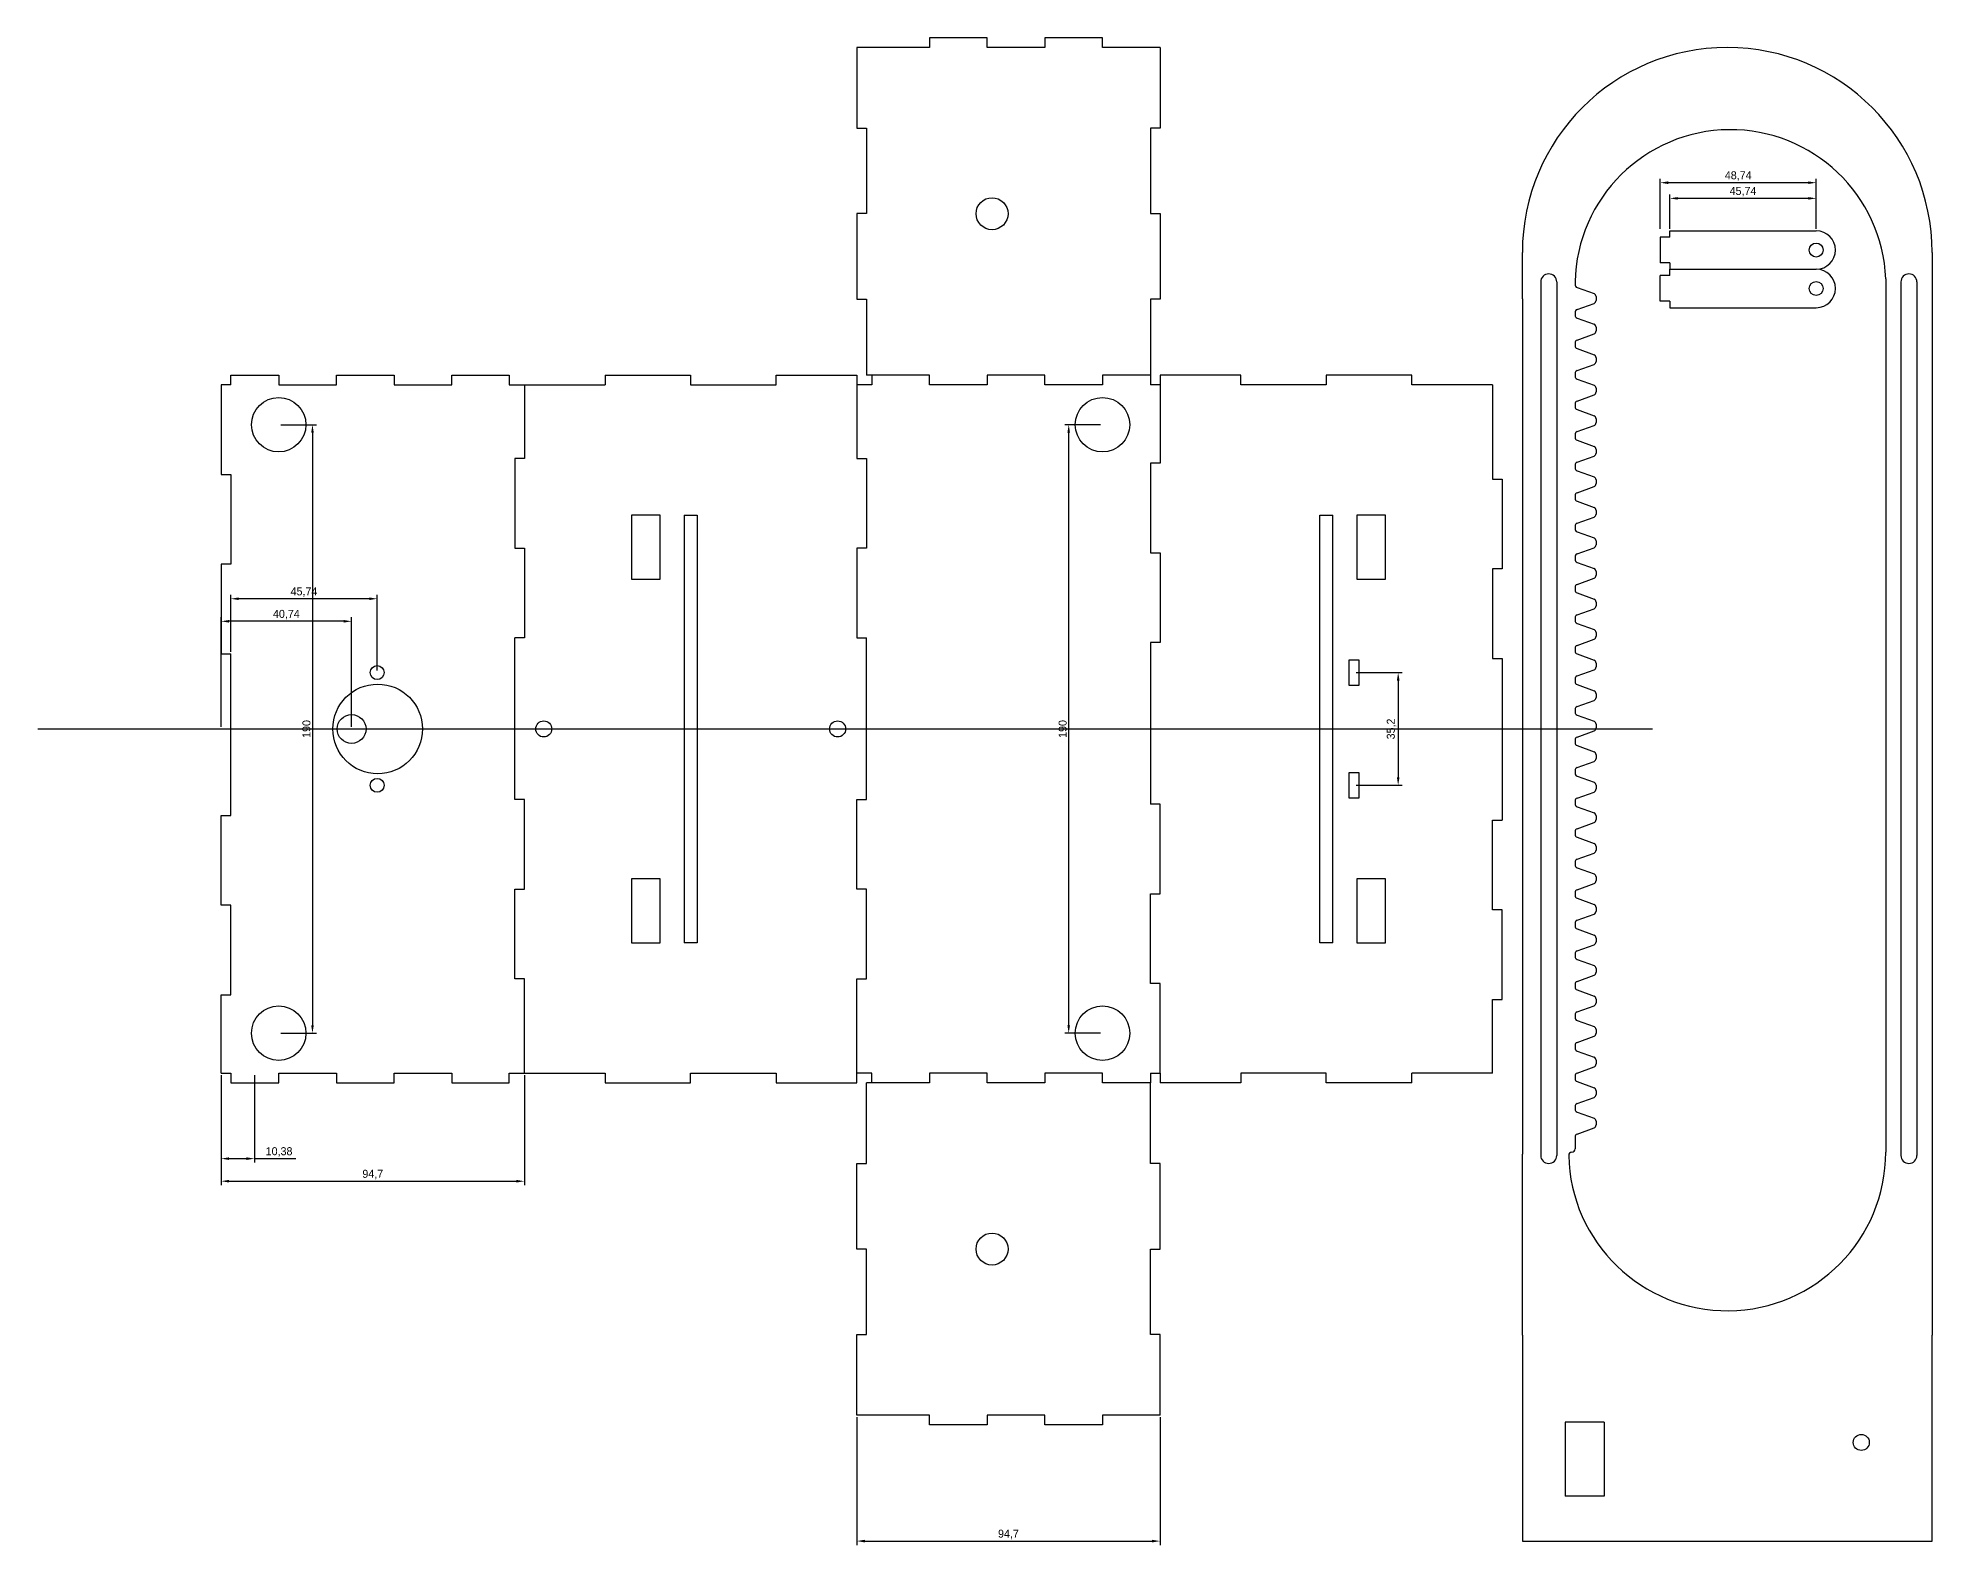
# Model space of a CAD drawing. Header units: millimetres. Extents: x -96 to 4714, y -506 to 1656.
# Drawn here: x 4122 to 4714, y 1185 to 1656 of the extents above; entities that cross this region are included whole.
import ezdxf

# ---------------------------------------------------------------- set-up
doc = ezdxf.new("R2010")
doc.units = ezdxf.units.MM
doc.layers.add('Capa1', color=3, linetype='Continuous')
doc.layers.add('Capa2', color=1, linetype='Continuous')
doc.dimstyles.new('ISO-25', dxfattribs={"dimtxt": 2.5, "dimasz": 2.5, "dimexe": 1.25, "dimexo": 0.625, "dimtad": 1, "dimtxsty": 'Standard', "dimcen": 2.5, "dimadec": 0, "dimazin": 0, "dimtfac": 1, "dimtmove": 0, "dimatfit": 3, "dimfxl": 1, "dimarcsym": 0})

# ---------------------------------------------------------------- blocks, each defined once
blk = doc.blocks.new('*U2')
at = {"layer": 'Capa2'}
for p, q in [((-3.04, -2.63), (-1.12, 2.63)), ((-0.18, 3.29), (0.97, 3.29)), ((3.83, -2.63), (1.91, 2.63)), ((-4.77, -3.29), (-3.98, -3.29))]:
    blk.add_line(p, q, dxfattribs=at)
for centre, start, end in [((-0.18, 2.29), 90, 160), ((0.97, 2.29), 20, 90), ((-3.98, -2.29), 270, 340), ((4.77, -2.29), 200, 270)]:
    blk.add_arc(centre, 1, start, end, dxfattribs=at)
blk = doc.blocks.new('*U3')
at = {"layer": 'Capa2', "color": 0, "linetype": 'ByBlock', "lineweight": -2, "transparency": 16777216}
for p in [(0, 0), (9.5369, 0), (19.0738, 0), (28.6107, 0), (38.1476, 0), (47.6845, 0), (57.2214, 0), (66.7583, 0), (76.2952, 0), (85.8321, 0), (95.369, 0), (104.9059, 0), (114.4428, 0), (123.9797, 0), (133.5166, 0), (143.0535, 0), (152.5904, 0), (162.1273, 0), (171.6642, 0), (181.2011, 0), (190.738, 0), (200.2749, 0), (209.8118, 0), (219.3487, 0), (228.8856, 0), (238.4225, 0), (247.9594, 0), (257.4963, 0)]:
    blk.add_blockref('*U2', p, dxfattribs=at)
blk = doc.blocks.new('*D31')
at = {"layer": 'Capa1', "color": 0, "lineweight": -2, "transparency": 16777216}
for p, q in [((4198.21, 1534.88), (4209.39, 1534.88)), ((4208.14, 1532.38), (4208.14, 1347.38)), ((4198.21, 1344.88), (4209.39, 1344.88))]:
    blk.add_line(p, q, dxfattribs=at)
at = {"layer": 'Capa1', "color": 0, "transparency": 16777216}
for points in [[(4207.72, 1532.38), (4208.55, 1532.38), (4208.14, 1534.88)], [(4207.72, 1347.38), (4208.55, 1347.38), (4208.14, 1344.88)]]:
    blk.add_solid(points, dxfattribs=at)
at = {"layer": 'Defpoints', "color": 0, "transparency": 16777216}
for p in [(4197.59, 1534.88), (4197.59, 1344.88), (4208.14, 1344.88)]:
    blk.add_point(p, dxfattribs=at)
at = {"layer": 'Capa1', "color": 0, "transparency": 16777216, "insert": (4206.26, 1439.88), "char_height": 2.5, "attachment_point": 5, "rotation": 90}
blk.add_mtext('190', dxfattribs=at)
blk = doc.blocks.new('*D32')
at = {"layer": 'Capa1', "color": 0, "lineweight": -2, "transparency": 16777216}
for p, q in [((4454.28, 1534.88), (4443.11, 1534.88)), ((4444.36, 1347.38), (4444.36, 1532.38)), ((4454.28, 1344.88), (4443.11, 1344.88))]:
    blk.add_line(p, q, dxfattribs=at)
at = {"layer": 'Capa1', "color": 0, "transparency": 16777216}
for points in [[(4443.94, 1532.38), (4444.77, 1532.38), (4444.36, 1534.88)], [(4443.94, 1347.38), (4444.77, 1347.38), (4444.36, 1344.88)]]:
    blk.add_solid(points, dxfattribs=at)
at = {"layer": 'Defpoints', "color": 0, "transparency": 16777216}
for p in [(4444.36, 1534.88), (4454.91, 1534.88), (4454.91, 1344.88)]:
    blk.add_point(p, dxfattribs=at)
at = {"layer": 'Capa1', "color": 0, "transparency": 16777216, "insert": (4442.48, 1439.88), "char_height": 2.5, "attachment_point": 5, "rotation": 90}
blk.add_mtext('190', dxfattribs=at)
blk = doc.blocks.new('*D35')
at = {"layer": 'Capa1', "color": 0, "lineweight": -2, "transparency": 16777216}
for p, q in [((4534.12, 1457.48), (4548.52, 1457.48)), ((4547.27, 1454.98), (4547.27, 1424.78)), ((4534.12, 1422.28), (4548.52, 1422.28))]:
    blk.add_line(p, q, dxfattribs=at)
at = {"layer": 'Capa1', "color": 0, "transparency": 16777216}
for points in [[(4546.86, 1454.98), (4547.69, 1454.98), (4547.27, 1457.48)], [(4546.86, 1424.78), (4547.69, 1424.78), (4547.27, 1422.28)]]:
    blk.add_solid(points, dxfattribs=at)
at = {"layer": 'Defpoints', "color": 0, "transparency": 16777216}
for p in [(4533.49, 1457.48), (4533.49, 1422.28), (4547.27, 1422.28)]:
    blk.add_point(p, dxfattribs=at)
at = {"layer": 'Capa1', "color": 0, "transparency": 16777216, "insert": (4545.19, 1439.88), "char_height": 2.5, "attachment_point": 5, "rotation": 90}
blk.add_mtext('35,2', dxfattribs=at)
blk = doc.blocks.new('*D39')
at = {"layer": 'Capa1', "color": 0, "lineweight": -2, "transparency": 16777216}
for p, q in [((4182.61, 1464.01), (4182.61, 1481.79)), ((4225.85, 1480.54), (4185.11, 1480.54)), ((4228.35, 1458.11), (4228.35, 1481.79))]:
    blk.add_line(p, q, dxfattribs=at)
at = {"layer": 'Capa1', "color": 0, "transparency": 16777216}
for points in [[(4185.11, 1480.95), (4185.11, 1480.12), (4182.61, 1480.54)], [(4225.85, 1480.95), (4225.85, 1480.12), (4228.35, 1480.54)]]:
    blk.add_solid(points, dxfattribs=at)
at = {"layer": 'Defpoints', "color": 0, "transparency": 16777216}
for p in [(4182.61, 1480.54), (4182.61, 1463.38), (4228.35, 1457.48)]:
    blk.add_point(p, dxfattribs=at)
at = {"layer": 'Capa1', "color": 0, "transparency": 16777216, "insert": (4205.48, 1482.62), "char_height": 2.5, "attachment_point": 5}
blk.add_mtext('45,74', dxfattribs=at)
blk = doc.blocks.new('*D51')
at = {"layer": 'Capa1', "color": 0, "lineweight": -2, "transparency": 16777216}
for p, q in [((4179.61, 1331.76), (4179.61, 1297.41)), ((4274.32, 1331.76), (4274.32, 1297.41)), ((4182.11, 1298.66), (4271.82, 1298.66))]:
    blk.add_line(p, q, dxfattribs=at)
at = {"layer": 'Capa1', "color": 0, "transparency": 16777216}
for points in [[(4182.11, 1299.07), (4182.11, 1298.24), (4179.61, 1298.66)], [(4271.82, 1299.07), (4271.82, 1298.24), (4274.32, 1298.66)]]:
    blk.add_solid(points, dxfattribs=at)
at = {"layer": 'Defpoints', "color": 0, "transparency": 16777216}
for p in [(4179.61, 1332.38), (4274.32, 1332.38), (4274.32, 1298.66)]:
    blk.add_point(p, dxfattribs=at)
at = {"layer": 'Capa1', "color": 0, "transparency": 16777216, "insert": (4226.97, 1300.74), "char_height": 2.5, "attachment_point": 5}
blk.add_mtext('94,7', dxfattribs=at)
blk = doc.blocks.new('*D52')
at = {"layer": 'Capa1', "color": 0, "lineweight": -2, "transparency": 16777216}
for p, q in [((4378.18, 1224.96), (4378.18, 1185.03)), ((4472.88, 1224.96), (4472.88, 1185.03)), ((4380.68, 1186.28), (4470.38, 1186.28))]:
    blk.add_line(p, q, dxfattribs=at)
at = {"layer": 'Capa1', "color": 0, "transparency": 16777216}
for points in [[(4380.68, 1186.69), (4380.68, 1185.86), (4378.18, 1186.28)], [(4470.38, 1186.69), (4470.38, 1185.86), (4472.88, 1186.28)]]:
    blk.add_solid(points, dxfattribs=at)
at = {"layer": 'Defpoints', "color": 0, "transparency": 16777216}
for p in [(4378.18, 1225.58), (4472.88, 1225.58), (4472.88, 1186.28)]:
    blk.add_point(p, dxfattribs=at)
at = {"layer": 'Capa1', "color": 0, "transparency": 16777216, "insert": (4425.53, 1188.36), "char_height": 2.5, "attachment_point": 5}
blk.add_mtext('94,7', dxfattribs=at)
blk = doc.blocks.new('*D53')
at = {"layer": 'Capa1', "color": 0, "lineweight": -2, "transparency": 16777216}
for p, q in [((4179.61, 1331.76), (4179.61, 1304.46)), ((4189.99, 1331.76), (4189.99, 1304.46)), ((4182.11, 1305.71), (4187.49, 1305.71)), ((4189.99, 1305.71), (4202.91, 1305.71))]:
    blk.add_line(p, q, dxfattribs=at)
at = {"layer": 'Capa1', "color": 0, "transparency": 16777216}
for points in [[(4182.11, 1306.12), (4182.11, 1305.29), (4179.61, 1305.71)], [(4187.49, 1306.12), (4187.49, 1305.29), (4189.99, 1305.71)]]:
    blk.add_solid(points, dxfattribs=at)
at = {"layer": 'Defpoints', "color": 0, "transparency": 16777216}
for p in [(4179.61, 1332.38), (4189.99, 1332.38), (4189.99, 1305.71)]:
    blk.add_point(p, dxfattribs=at)
at = {"layer": 'Capa1', "color": 0, "transparency": 16777216, "insert": (4197.7, 1307.79), "char_height": 2.5, "attachment_point": 5}
blk.add_mtext('10,38', dxfattribs=at)
blk = doc.blocks.new('*D58')
at = {"layer": 'Capa1', "color": 0, "lineweight": -2, "transparency": 16777216}
for p, q in [((4179.61, 1440.51), (4179.61, 1474.75)), ((4217.85, 1473.5), (4182.11, 1473.5)), ((4220.35, 1440.51), (4220.35, 1474.75))]:
    blk.add_line(p, q, dxfattribs=at)
at = {"layer": 'Capa1', "color": 0, "transparency": 16777216}
for points in [[(4182.11, 1473.92), (4182.11, 1473.09), (4179.61, 1473.5)], [(4217.85, 1473.92), (4217.85, 1473.09), (4220.35, 1473.5)]]:
    blk.add_solid(points, dxfattribs=at)
at = {"layer": 'Defpoints', "color": 0, "transparency": 16777216}
for p in [(4179.61, 1473.5), (4179.61, 1439.88), (4220.35, 1439.88)]:
    blk.add_point(p, dxfattribs=at)
at = {"layer": 'Capa1', "color": 0, "transparency": 16777216, "insert": (4199.98, 1475.59), "char_height": 2.5, "attachment_point": 5}
blk.add_mtext('40,74', dxfattribs=at)
blk = doc.blocks.new('*D61')
at = {"layer": 'Capa1', "color": 0, "lineweight": -2, "transparency": 16777216}
for p, q in [((4629.11, 1596.06), (4629.11, 1611.71)), ((4675.35, 1610.46), (4631.61, 1610.46)), ((4677.85, 1596.06), (4677.85, 1611.71))]:
    blk.add_line(p, q, dxfattribs=at)
at = {"layer": 'Capa1', "color": 0, "transparency": 16777216}
for points in [[(4631.61, 1610.88), (4631.61, 1610.04), (4629.11, 1610.46)], [(4675.35, 1610.88), (4675.35, 1610.04), (4677.85, 1610.46)]]:
    blk.add_solid(points, dxfattribs=at)
at = {"layer": 'Defpoints', "color": 0, "transparency": 16777216}
for p in [(4629.11, 1610.46), (4629.11, 1595.43), (4677.85, 1595.43)]:
    blk.add_point(p, dxfattribs=at)
at = {"layer": 'Capa1', "color": 0, "transparency": 16777216, "insert": (4653.48, 1612.54), "char_height": 2.5, "attachment_point": 5}
blk.add_mtext('48,74', dxfattribs=at)
blk = doc.blocks.new('*D62')
at = {"layer": 'Capa1', "color": 0, "lineweight": -2, "transparency": 16777216}
for p, q in [((4632.11, 1596.06), (4632.11, 1606.82)), ((4675.35, 1605.57), (4634.61, 1605.57)), ((4677.85, 1596.06), (4677.85, 1606.82))]:
    blk.add_line(p, q, dxfattribs=at)
at = {"layer": 'Capa1', "color": 0, "transparency": 16777216}
for points in [[(4634.61, 1605.99), (4634.61, 1605.15), (4632.11, 1605.57)], [(4675.35, 1605.99), (4675.35, 1605.15), (4677.85, 1605.57)]]:
    blk.add_solid(points, dxfattribs=at)
at = {"layer": 'Defpoints', "color": 0, "transparency": 16777216}
for p in [(4632.11, 1605.57), (4632.11, 1595.43), (4677.85, 1595.43)]:
    blk.add_point(p, dxfattribs=at)
at = {"layer": 'Capa1', "color": 0, "transparency": 16777216, "insert": (4654.98, 1607.65), "char_height": 2.5, "attachment_point": 5}
blk.add_mtext('45,74', dxfattribs=at)

msp = doc.modelspace()

# ---------------------------------------------------------------- linework, layer by layer
at = {"layer": 'Capa1'}
msp.add_line((4122.362, 1439.881), (4626.699, 1439.881), dxfattribs=at)
at = {"layer": 'Capa1', "color": 2}
for centre, radius in [((4228.497, 1439.881), 14), ((4220.354, 1439.881), 4.5)]:
    msp.add_circle(centre, radius, dxfattribs=at)
at = {"layer": 'Capa2'}
for p, q in [((4378.176, 1652.678), (4378.176, 1627.509)), ((4400.88, 1652.678), (4378.176, 1652.678)), ((4418.88, 1655.678), (4400.88, 1655.678)), ((4400.88, 1655.678), (4400.88, 1652.678)), ((4418.88, 1652.678), (4418.88, 1655.678)), ((4436.88, 1652.678), (4418.88, 1652.678)), ((4454.88, 1655.678), (4436.88, 1655.678)), ((4436.88, 1655.678), (4436.88, 1652.678)), ((4454.88, 1652.678), (4454.88, 1655.678)), ((4472.88, 1652.678), (4454.88, 1652.678)), ((4472.88, 1652.678), (4472.88, 1627.509)), ((4378.176, 1627.509), (4381.176, 1627.509)), ((4381.176, 1627.509), (4381.176, 1600.809)), ((4469.88, 1627.509), (4469.88, 1600.809)), ((4472.88, 1627.509), (4469.88, 1627.509)), ((4378.176, 1600.809), (4378.176, 1574.11)), ((4381.176, 1600.809), (4378.176, 1600.809)), ((4469.88, 1600.809), (4472.88, 1600.809)), ((4472.88, 1600.809), (4472.88, 1574.11)), ((4632.107, 1593.432), (4629.107, 1593.432)), ((4629.107, 1593.432), (4629.107, 1585.432)), ((4632.107, 1595.432), (4677.847, 1595.432)), ((4632.107, 1593.432), (4632.107, 1595.432)), ((4586.053, 1574.173), (4586.053, 1588.678)), ((4714.053, 1588.678), (4714.053, 1250.61)), ((4632.107, 1585.432), (4629.107, 1585.432)), ((4632.107, 1581.432), (4629.107, 1581.432)), ((4629.107, 1573.432), (4629.107, 1581.432)), ((4632.107, 1585.432), (4632.107, 1583.432)), ((4632.107, 1583.432), (4677.847, 1583.432)), ((4632.107, 1581.432), (4632.107, 1583.432)), ((4699.583, 1580.443), (4699.583, 1307.743)), ((4378.176, 1574.11), (4381.176, 1574.11)), ((4381.176, 1574.11), (4381.176, 1550.381)), ((4469.88, 1574.11), (4469.88, 1547.381)), ((4472.88, 1574.11), (4469.88, 1574.11)), ((4586.053, 1574.173), (4586.053, 1307.14)), ((4591.788, 1579.464), (4591.788, 1306.722)), ((4596.788, 1579.464), (4596.788, 1306.722)), ((4704.318, 1579.464), (4704.318, 1306.722)), ((4709.318, 1579.464), (4709.318, 1306.722)), ((4632.107, 1573.432), (4629.107, 1573.432)), ((4632.107, 1573.432), (4632.107, 1571.432)), ((4632.107, 1571.432), (4677.847, 1571.432)), ((4182.614, 1550.381), (4197.614, 1550.381)), ((4182.614, 1547.381), (4182.614, 1550.381)), ((4197.614, 1550.381), (4197.614, 1547.381)), ((4215.614, 1547.381), (4215.614, 1550.381)), ((4215.614, 1550.381), (4233.614, 1550.381)), ((4233.614, 1550.381), (4233.614, 1547.381)), ((4251.614, 1547.381), (4251.614, 1550.381)), ((4251.614, 1550.381), (4269.614, 1550.381)), ((4269.614, 1550.381), (4269.614, 1548.881)), ((4299.548, 1550.381), (4299.548, 1547.381)), ((4299.548, 1550.381), (4326.247, 1550.381)), ((4326.247, 1550.381), (4326.247, 1547.381)), ((4352.946, 1547.381), (4352.946, 1550.381)), ((4352.946, 1550.381), (4378.176, 1550.381)), ((4378.176, 1550.381), (4378.176, 1524.381)), ((4382.88, 1550.381), (4381.176, 1550.381)), ((4400.88, 1550.381), (4382.88, 1550.381)), ((4382.88, 1550.381), (4382.88, 1548.881)), ((4400.88, 1547.381), (4400.88, 1550.381)), ((4436.88, 1550.381), (4418.88, 1550.381)), ((4418.88, 1550.381), (4418.88, 1547.381)), ((4436.88, 1547.381), (4436.88, 1550.381)), ((4469.88, 1550.381), (4454.88, 1550.381)), ((4454.88, 1550.381), (4454.88, 1547.381)), ((4498.11, 1550.381), (4472.88, 1550.381)), ((4472.88, 1550.381), (4472.88, 1547.381)), ((4498.11, 1547.381), (4498.11, 1550.381)), ((4551.508, 1550.381), (4524.809, 1550.381)), ((4524.809, 1550.381), (4524.809, 1547.381)), ((4524.809, 1550.381), (4524.809, 1547.381)), ((4551.508, 1547.381), (4551.508, 1550.381)), ((4181.114, 1547.381), (4179.614, 1547.381)), ((4179.614, 1547.381), (4179.614, 1519.381)), ((4182.614, 1547.381), (4181.114, 1547.381)), ((4197.614, 1547.381), (4215.614, 1547.381)), ((4233.614, 1547.381), (4251.614, 1547.381)), ((4269.614, 1548.881), (4269.614, 1547.381)), ((4269.614, 1547.381), (4272.819, 1547.381)), ((4272.819, 1547.381), (4274.319, 1547.381)), ((4274.319, 1547.381), (4299.548, 1547.381)), ((4274.319, 1547.381), (4274.319, 1524.381)), ((4326.247, 1547.381), (4352.946, 1547.381)), ((4379.676, 1547.381), (4378.176, 1547.381)), ((4382.88, 1547.381), (4379.676, 1547.381)), ((4382.88, 1548.881), (4382.88, 1547.381)), ((4418.88, 1547.381), (4400.88, 1547.381)), ((4454.88, 1547.381), (4436.88, 1547.381)), ((4472.88, 1547.381), (4469.88, 1547.381)), ((4472.88, 1547.381), (4472.88, 1522.881)), ((4524.809, 1547.381), (4498.11, 1547.381)), ((4576.737, 1547.381), (4551.508, 1547.381)), ((4576.737, 1547.381), (4576.737, 1517.881)), ((4274.319, 1524.381), (4271.319, 1524.381)), ((4271.319, 1524.381), (4271.319, 1496.381)), ((4378.176, 1524.381), (4381.176, 1524.381)), ((4381.176, 1524.381), (4381.176, 1496.381)), ((4472.88, 1522.881), (4469.88, 1522.881)), ((4469.88, 1522.881), (4469.88, 1494.881)), ((4179.614, 1519.381), (4182.614, 1519.381)), ((4182.614, 1519.381), (4182.614, 1491.381)), ((4576.737, 1517.881), (4579.737, 1517.881)), ((4579.737, 1517.881), (4579.737, 1489.881)), ((4316.747, 1506.631), (4307.747, 1506.631)), ((4307.747, 1506.631), (4307.747, 1486.631)), ((4316.747, 1486.631), (4316.747, 1506.631)), ((4324.247, 1506.631), (4324.247, 1373.131)), ((4324.247, 1506.631), (4328.247, 1506.631)), ((4328.247, 1506.631), (4328.247, 1373.131)), ((4522.809, 1373.131), (4522.809, 1506.631)), ((4522.809, 1506.631), (4526.809, 1506.631)), ((4526.809, 1373.131), (4526.809, 1506.631)), ((4543.309, 1506.631), (4534.309, 1506.631)), ((4534.309, 1506.631), (4534.309, 1486.631)), ((4543.309, 1486.631), (4543.309, 1506.631)), ((4182.614, 1491.381), (4179.614, 1491.381)), ((4179.614, 1491.381), (4179.614, 1463.381)), ((4271.319, 1496.381), (4274.319, 1496.381)), ((4274.319, 1496.381), (4274.319, 1468.381)), ((4381.176, 1496.381), (4378.176, 1496.381)), ((4378.176, 1496.381), (4378.176, 1468.381)), ((4469.88, 1494.881), (4472.88, 1494.881)), ((4472.88, 1494.881), (4472.88, 1466.881)), ((4307.747, 1486.631), (4316.747, 1486.631)), ((4534.309, 1486.631), (4543.309, 1486.631)), ((4579.737, 1489.881), (4576.737, 1489.881)), ((4576.737, 1489.881), (4576.737, 1461.881)), ((4271.319, 1417.881), (4271.319, 1468.381)), ((4272.819, 1468.381), (4271.319, 1468.381)), ((4274.319, 1468.381), (4272.819, 1468.381)), ((4378.176, 1468.381), (4379.676, 1468.381)), ((4379.676, 1468.381), (4381.176, 1468.381)), ((4381.176, 1417.881), (4381.176, 1468.381)), ((4179.614, 1463.381), (4181.114, 1463.381)), ((4181.114, 1463.381), (4182.614, 1463.381)), ((4182.614, 1412.881), (4182.614, 1463.381)), ((4471.38, 1466.881), (4469.88, 1466.881)), ((4469.88, 1466.881), (4469.88, 1416.381)), ((4472.88, 1466.881), (4471.38, 1466.881)), ((4531.993, 1461.481), (4534.993, 1461.481)), ((4531.993, 1453.481), (4531.993, 1461.481)), ((4534.993, 1461.481), (4534.993, 1453.481)), ((4576.737, 1461.881), (4578.237, 1461.881)), ((4578.237, 1461.881), (4579.737, 1461.881)), ((4579.737, 1461.881), (4579.737, 1411.381)), ((4534.993, 1453.481), (4531.993, 1453.481)), ((4531.993, 1426.281), (4534.993, 1426.281)), ((4531.993, 1418.281), (4531.993, 1426.281)), ((4534.993, 1426.281), (4534.993, 1418.281)), ((4272.819, 1417.881), (4271.319, 1417.881)), ((4274.319, 1417.881), (4272.819, 1417.881)), ((4274.319, 1389.881), (4274.319, 1417.881)), ((4378.176, 1389.881), (4378.176, 1417.881)), ((4378.176, 1417.881), (4381.176, 1417.881)), ((4471.38, 1416.381), (4469.88, 1416.381)), ((4472.88, 1416.381), (4471.38, 1416.381)), ((4472.88, 1388.381), (4472.88, 1416.381)), ((4534.993, 1418.281), (4531.993, 1418.281)), ((4179.614, 1384.881), (4179.614, 1412.881)), ((4179.614, 1412.881), (4181.114, 1412.881)), ((4181.114, 1412.881), (4182.614, 1412.881)), ((4576.737, 1383.381), (4576.737, 1411.381)), ((4576.737, 1411.381), (4578.237, 1411.381)), ((4578.237, 1411.381), (4579.737, 1411.381)), ((4316.747, 1393.131), (4307.747, 1393.131)), ((4307.747, 1393.131), (4307.747, 1373.131)), ((4316.747, 1373.131), (4316.747, 1393.131)), ((4543.309, 1393.131), (4534.309, 1393.131)), ((4534.309, 1393.131), (4534.309, 1373.131)), ((4543.309, 1373.131), (4543.309, 1393.131)), ((4182.614, 1384.881), (4179.614, 1384.881)), ((4182.614, 1356.881), (4182.614, 1384.881)), ((4271.319, 1361.881), (4271.319, 1389.881)), ((4271.319, 1389.881), (4274.319, 1389.881)), ((4381.176, 1389.881), (4378.176, 1389.881)), ((4381.176, 1361.881), (4381.176, 1389.881)), ((4469.88, 1360.381), (4469.88, 1388.381)), ((4469.88, 1388.381), (4472.88, 1388.381)), ((4579.737, 1383.381), (4576.737, 1383.381)), ((4579.737, 1355.381), (4579.737, 1383.381)), ((4307.747, 1373.131), (4316.747, 1373.131)), ((4328.247, 1373.131), (4324.247, 1373.131)), ((4526.809, 1373.131), (4522.809, 1373.131)), ((4534.309, 1373.131), (4543.309, 1373.131)), ((4274.319, 1361.881), (4271.319, 1361.881)), ((4274.319, 1332.381), (4274.319, 1361.881)), ((4378.176, 1329.381), (4378.176, 1361.881)), ((4378.176, 1361.881), (4381.176, 1361.881)), ((4179.614, 1332.381), (4179.614, 1356.881)), ((4179.614, 1356.881), (4182.614, 1356.881)), ((4472.88, 1360.381), (4469.88, 1360.381)), ((4472.88, 1332.381), (4472.88, 1360.381)), ((4576.737, 1355.381), (4579.737, 1355.381)), ((4576.737, 1332.381), (4576.737, 1355.381)), ((4179.614, 1332.381), (4182.614, 1332.381)), ((4182.614, 1332.381), (4182.614, 1329.381)), ((4197.614, 1329.381), (4197.614, 1332.381)), ((4197.614, 1332.381), (4215.614, 1332.381)), ((4215.614, 1332.381), (4215.614, 1329.381)), ((4233.614, 1329.381), (4233.614, 1332.381)), ((4233.614, 1332.381), (4251.614, 1332.381)), ((4251.614, 1332.381), (4251.614, 1329.381)), ((4269.614, 1330.881), (4269.614, 1332.381)), ((4269.614, 1332.381), (4272.819, 1332.381)), ((4272.819, 1332.381), (4274.319, 1332.381)), ((4274.319, 1332.381), (4299.548, 1332.381)), ((4299.548, 1332.381), (4299.548, 1329.381)), ((4326.247, 1329.381), (4326.247, 1332.381)), ((4326.247, 1332.381), (4352.946, 1332.381)), ((4326.247, 1329.381), (4326.247, 1332.381)), ((4352.946, 1332.381), (4352.946, 1329.381)), ((4379.676, 1332.381), (4378.176, 1332.381)), ((4382.88, 1332.381), (4379.676, 1332.381)), ((4382.88, 1330.881), (4382.88, 1332.381)), ((4418.88, 1332.381), (4400.88, 1332.381)), ((4400.88, 1332.381), (4400.88, 1329.381)), ((4418.88, 1329.381), (4418.88, 1332.381)), ((4454.88, 1332.381), (4436.88, 1332.381)), ((4436.88, 1332.381), (4436.88, 1329.381)), ((4454.88, 1329.381), (4454.88, 1332.381)), ((4469.88, 1332.381), (4469.88, 1329.381)), ((4469.88, 1332.381), (4471.38, 1332.381)), ((4471.38, 1332.381), (4472.88, 1332.381)), ((4472.88, 1332.381), (4472.88, 1329.381)), ((4524.809, 1332.381), (4498.11, 1332.381)), ((4498.11, 1332.381), (4498.11, 1329.381)), ((4524.809, 1329.381), (4524.809, 1332.381)), ((4576.737, 1332.381), (4551.508, 1332.381)), ((4551.508, 1329.381), (4551.508, 1332.381)), ((4182.614, 1329.381), (4197.614, 1329.381)), ((4215.614, 1329.381), (4233.614, 1329.381)), ((4251.614, 1329.381), (4269.614, 1329.381)), ((4269.614, 1329.381), (4269.614, 1330.881)), ((4299.548, 1329.381), (4326.247, 1329.381)), ((4352.946, 1329.381), (4378.176, 1329.381)), ((4381.176, 1304.152), (4381.176, 1329.381)), ((4400.88, 1329.381), (4381.176, 1329.381)), ((4382.88, 1329.381), (4382.88, 1330.881)), ((4436.88, 1329.381), (4418.88, 1329.381)), ((4469.88, 1329.381), (4454.88, 1329.381)), ((4469.88, 1304.152), (4469.88, 1329.381)), ((4498.11, 1329.381), (4472.88, 1329.381)), ((4551.508, 1329.381), (4524.809, 1329.381)), ((4601.523, 1307.743), (4601.533, 1307.743)), ((4602.523, 1312.43), (4602.523, 1308.743)), ((4378.176, 1277.452), (4378.176, 1304.152)), ((4378.176, 1304.152), (4381.176, 1304.152)), ((4472.88, 1304.152), (4469.88, 1304.152)), ((4472.88, 1277.452), (4472.88, 1304.152)), ((4586.053, 1250.61), (4586.053, 1307.14)), ((4381.176, 1277.452), (4378.176, 1277.452)), ((4381.176, 1250.753), (4381.176, 1277.452)), ((4469.88, 1250.753), (4469.88, 1277.452)), ((4469.88, 1277.452), (4472.88, 1277.452)), ((4378.176, 1225.584), (4378.176, 1250.753)), ((4378.176, 1250.753), (4381.176, 1250.753)), ((4472.88, 1250.753), (4469.88, 1250.753)), ((4472.88, 1225.584), (4472.88, 1250.753)), ((4586.053, 1250.61), (4586.053, 1186.246)), ((4714.053, 1186.246), (4714.053, 1250.61)), ((4400.88, 1225.584), (4378.176, 1225.584)), ((4400.88, 1222.584), (4400.88, 1225.584)), ((4436.88, 1225.584), (4418.88, 1225.584)), ((4418.88, 1225.584), (4418.88, 1222.584)), ((4436.88, 1222.584), (4436.88, 1225.584)), ((4472.88, 1225.584), (4454.88, 1225.584)), ((4454.88, 1225.584), (4454.88, 1222.584)), ((4418.88, 1222.584), (4400.88, 1222.584)), ((4454.88, 1222.584), (4436.88, 1222.584)), ((4611.663, 1223.428), (4599.463, 1223.428)), ((4599.463, 1223.428), (4599.463, 1200.314)), ((4611.663, 1223.428), (4611.663, 1200.314)), ((4611.663, 1200.314), (4599.463, 1200.314)), ((4586.053, 1186.246), (4714.053, 1186.246))]:
    msp.add_line(p, q, dxfattribs=at)
for centre, radius in [((4420.409, 1600.779), 5), ((4677.847, 1589.432), 2.175), ((4677.847, 1577.432), 2.175), ((4197.585, 1534.881), 8.5), ((4454.909, 1534.881), 8.5), ((4228.354, 1457.481), 2.175), ((4280.379, 1439.881), 2.5), ((4372.176, 1439.881), 2.5), ((4228.354, 1422.281), 2.175), ((4197.585, 1344.881), 8.5), ((4454.909, 1344.881), 8.5), ((4420.409, 1277.482), 5), ((4691.933, 1217.094), 2.5)]:
    msp.add_circle(centre, radius, dxfattribs=at)
for centre, radius, start, end in [((4650.053, 1588.678), 64, 0, 180), ((4651.068, 1578.459), 48.555, 2.341865, 178.814394), ((4677.847, 1589.432), 6, 270, 90), ((4594.288, 1579.464), 2.5, 0, 180), ((4677.847, 1577.432), 6, 270, 90), ((4706.818, 1579.464), 2.5, 0, 180), ((4650.053, 1307.743), 49.53, 181.18071, 0), ((4601.533, 1306.743), 1, 90, 181.18071), ((4601.523, 1308.743), 1, 270, 0), ((4594.288, 1306.722), 2.5, 180, 0), ((4706.818, 1306.722), 2.5, 180, 0)]:
    msp.add_arc(centre, radius, start, end, dxfattribs=at)

# ---------------------------------------------------------------- block references
at = {"layer": 'Capa2', "rotation": 270}
msp.add_blockref('*U3', (4605.812, 1574.695), dxfattribs=at)

# ---------------------------------------------------------------- dimensions: what is measured, and where the dimension line sits
at = {"layer": 'Capa1'}
for base, p1, p2, picture, middle in [((4629.107, 1610.459), (4677.847, 1595.432), (4629.107, 1595.432), '*D61', (4653.477, 1612.543)), ((4632.107, 1605.57), (4677.847, 1595.432), (4632.107, 1595.432), '*D62', (4654.977, 1607.653)), ((4182.614, 1480.537), (4228.354, 1457.481), (4182.614, 1463.381), '*D39', (4205.484, 1482.621)), ((4274.3187, 1298.658), (4179.6139, 1332.3808), (4274.3187, 1332.3808), '*D51', (4226.9663, 1300.7413)), ((4189.992, 1305.708), (4179.614, 1332.381), (4189.992, 1332.381), '*D53', (4197.7, 1307.791)), ((4472.88, 1186.277), (4378.176, 1225.584), (4472.88, 1225.584), '*D52', (4425.528, 1188.36))]:
    dim = msp.add_linear_dim(base=base, p1=p1, p2=p2, dimstyle='ISO-25', dxfattribs=at)
    dim.commit()
    dim.dimension.update_dxf_attribs({"geometry": picture, "text_midpoint": middle})
for base, p1, p2, angle, picture, middle in [((4208.138, 1344.881), (4197.585, 1534.881), (4197.585, 1344.881), 270, '*D31', (4206.263, 1439.881)), ((4444.357, 1534.881), (4454.909, 1344.881), (4454.909, 1534.881), 90, '*D32', (4442.482, 1439.881)), ((4547.274, 1422.281), (4533.493, 1457.481), (4533.493, 1422.281), 90, '*D35', (4545.19, 1439.881))]:
    dim = msp.add_linear_dim(base=base, p1=p1, p2=p2, angle=angle, dimstyle='ISO-25', dxfattribs=at)
    dim.commit()
    dim.dimension.update_dxf_attribs({"geometry": picture, "text_midpoint": middle})
at = {"layer": 'Capa1', "color": 3}
dim = msp.add_linear_dim(base=(4179.614, 1473.503), p1=(4220.354, 1439.881), p2=(4179.614, 1439.881), dimstyle='ISO-25', dxfattribs=at)
dim.commit()
dim.dimension.update_dxf_attribs({"geometry": '*D58', "text_midpoint": (4199.984, 1475.587)})

doc.saveas('drawing.dxf')
